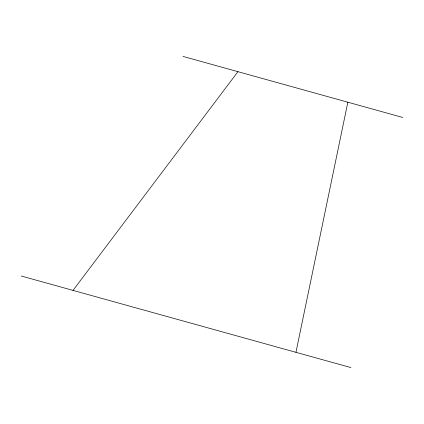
<?xml version="1.0" encoding="UTF-8"?>
<svg xmlns="http://www.w3.org/2000/svg" width="424" height="424" viewBox="0 0 424 424"><rect width="100%" height="100%" fill="white"/><g stroke="black" fill="none" stroke-linecap="round" stroke-linejoin="round"><path stroke-width="0.64" d="M295.947 352.317L347.85 102.21M73.008 290.387L237.949 71.683M183.004 56.419L402.8 117.475M21.2 275.998L350.897 367.582"/></g></svg>
